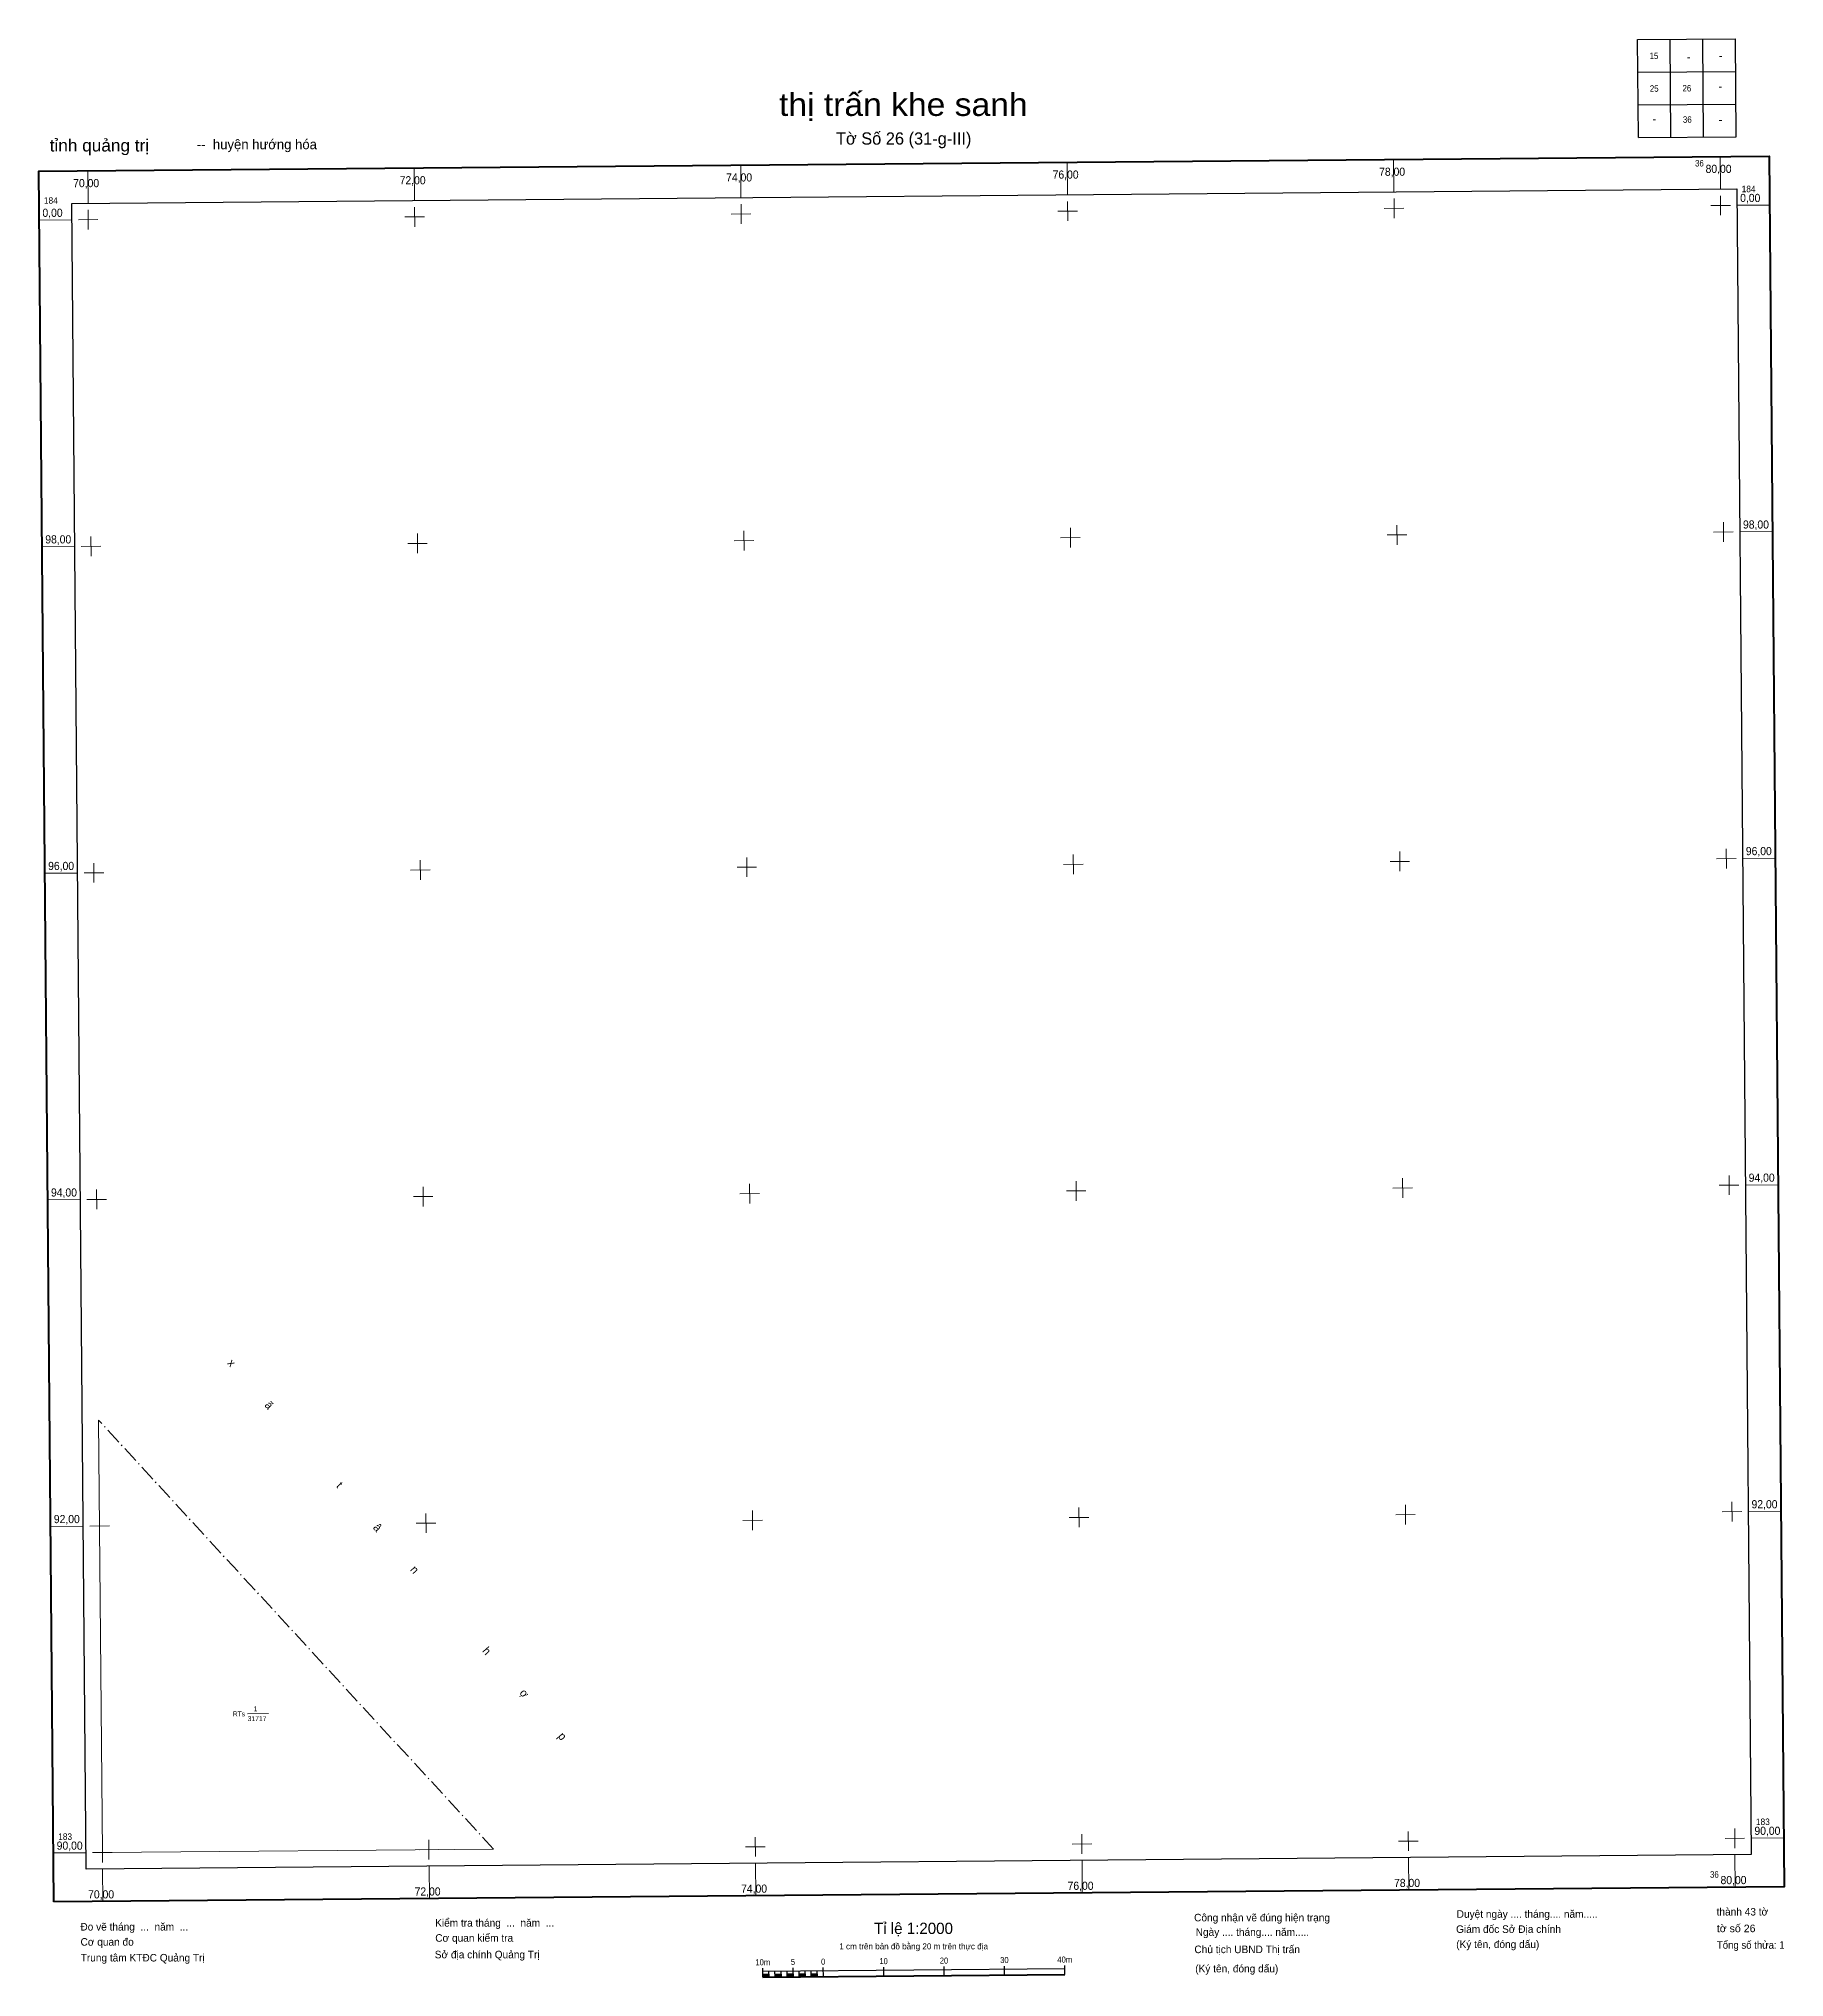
# Model space of a CAD drawing. Header units: metres. Extents: x 553529 to 554597, y 1838441 to 1839628.
import ezdxf
from ezdxf.enums import TextEntityAlignment as Align

# ---------------------------------------------------------------- set-up
doc = ezdxf.new("R2010")
doc.units = ezdxf.units.M
doc.header["$LTSCALE"] = 2
doc.linetypes.add('DOT_DASHED', pattern=[7.7, 5, -1.2, 0.3, -1.2])
for name, color, linetype, lineweight in [('10', 7, 'DOT_DASHED', 25), ('13', 7, 'Continuous', 13), ('62', 7, 'Continuous', 13)]:
    doc.layers.add(name, color=color, linetype=linetype, lineweight=lineweight)

msp = doc.modelspace()

# ---------------------------------------------------------------- hatches: boundary and pattern name
at = {"layer": '62'}
for points in [[(553972.04, 1838440.74), (553972.02, 1838442.59), (553975.72, 1838442.62), (553975.73, 1838440.77)], [(553979.43, 1838440.8), (553979.42, 1838442.65), (553983.12, 1838442.68), (553983.13, 1838440.83)], [(553986.83, 1838440.87), (553986.82, 1838442.72), (553990.51, 1838442.75), (553990.53, 1838440.9)], [(553994.23, 1838440.93), (553994.21, 1838442.78), (553997.91, 1838442.81), (553997.93, 1838440.96)], [(554001.63, 1838441), (554001.61, 1838442.84), (554005.31, 1838442.88), (554005.33, 1838441.03)]]:
    msp.add_hatch(color=256, dxfattribs=at).paths.add_polyline_path(points)

# ---------------------------------------------------------------- linework, layer by layer
at = {"layer": '10'}
msp.add_line((553807.04, 1838519.16), (553565.21, 1838781.74), dxfattribs=at)
at = {"layer": '10', "linetype": 'Continuous', "lineweight": 13}
msp.add_lwpolyline([(553565.21, 1838781.74), (553567.52, 1838517.06), (553807.04, 1838519.16)], dxfattribs=at)
at = {"layer": '13'}
msp.add_line((553656.43, 1838602.06), (553669.17, 1838602.17), dxfattribs=at)
at = {"layer": '62', "lineweight": 25}
for p, q in [((554507.6, 1839627.03), (554567.58, 1839627.55)), ((554508.13, 1839567.05), (554507.6, 1839627.03)), ((554528.12, 1839567.22), (554527.6, 1839627.2)), ((554548.12, 1839567.4), (554547.59, 1839627.38)), ((554507.78, 1839607.03), (554567.76, 1839607.56)), ((554507.95, 1839587.04), (554567.93, 1839587.56)), ((553972.04, 1838440.74), (553971.99, 1838446.28)), ((553972, 1838444.44), (554156.95, 1838446.05)), ((553972.04, 1838440.74), (553972, 1838444.44)), ((553975.73, 1838440.77), (553975.7, 1838444.47)), ((553979.43, 1838440.8), (553979.4, 1838444.5)), ((553983.13, 1838440.83), (553983.1, 1838444.53)), ((553986.83, 1838440.87), (553986.8, 1838444.56)), ((553990.53, 1838440.9), (553990.48, 1838446.45)), ((553990.53, 1838440.9), (553990.5, 1838444.6)), ((553994.23, 1838440.93), (553994.2, 1838444.63)), ((553997.93, 1838440.96), (553997.9, 1838444.66)), ((554001.63, 1838441), (554001.59, 1838444.69)), ((554005.33, 1838441.03), (554005.29, 1838444.73)), ((554009.02, 1838441.06), (554008.98, 1838446.61)), ((554046.01, 1838441.38), (554045.96, 1838446.93)), ((554083, 1838441.71), (554082.95, 1838447.25)), ((554119.99, 1838442.03), (554119.94, 1838447.58)), ((554156.98, 1838442.35), (554156.93, 1838447.9))]:
    msp.add_line(p, q, dxfattribs=at)
at = {"layer": '62'}
for p, q in [((554538.21, 1839615.86), (554539.71, 1839615.87)), ((554557.81, 1839616.7), (554559.31, 1839616.71)), ((554557.53, 1839598.01), (554559.02, 1839598.02)), ((554517.16, 1839577.86), (554518.66, 1839577.88)), ((554557.7, 1839577.55), (554559.2, 1839577.56)), ((553558.7, 1839526.75), (553558.52, 1839546.75)), ((553758.64, 1839528.5), (553758.46, 1839548.49)), ((553958.57, 1839530.25), (553958.4, 1839550.24)), ((554158.51, 1839532), (554158.34, 1839551.99)), ((554358.45, 1839533.74), (554358.28, 1839553.74)), ((554558.39, 1839535.49), (554558.22, 1839555.49)), ((553558.84, 1839510.76), (553558.73, 1839522.75)), ((553758.78, 1839512.51), (553758.67, 1839524.5)), ((553952.66, 1839520.2), (553964.66, 1839520.3)), ((553958.71, 1839514.25), (553958.61, 1839526.25)), ((554152.6, 1839521.95), (554164.6, 1839522.05)), ((554158.65, 1839516), (554158.55, 1839528)), ((554352.54, 1839523.7), (554364.54, 1839523.8)), ((554358.59, 1839517.75), (554358.49, 1839529.75)), ((554552.48, 1839525.44), (554564.48, 1839525.55)), ((554558.53, 1839519.5), (554558.43, 1839531.49)), ((554568.48, 1839525.58), (554588.47, 1839525.76)), ((553528.79, 1839516.49), (553548.79, 1839516.67)), ((553552.79, 1839516.7), (553564.78, 1839516.81)), ((553752.73, 1839518.45), (553764.72, 1839518.56)), ((554560.28, 1839319.56), (554560.17, 1839331.55)), ((553560.59, 1839310.82), (553560.48, 1839322.82)), ((553754.47, 1839318.51), (553766.47, 1839318.62)), ((553760.52, 1839312.57), (553760.42, 1839324.56)), ((553954.41, 1839320.26), (553966.41, 1839320.37)), ((553960.46, 1839314.31), (553960.36, 1839326.31)), ((554154.35, 1839322.01), (554166.35, 1839322.11)), ((554160.4, 1839316.06), (554160.3, 1839328.06)), ((554354.29, 1839323.76), (554366.29, 1839323.86)), ((554360.34, 1839317.81), (554360.24, 1839329.81)), ((554554.23, 1839325.5), (554566.23, 1839325.61)), ((554570.22, 1839325.64), (554590.22, 1839325.82)), ((553530.54, 1839316.56), (553550.54, 1839316.73)), ((553554.53, 1839316.77), (553566.53, 1839316.87)), ((554362.09, 1839117.87), (554361.98, 1839129.87)), ((554562.03, 1839119.62), (554561.92, 1839131.62)), ((553532.29, 1839116.62), (553552.28, 1839116.79)), ((553556.28, 1839116.83), (553568.28, 1839116.93)), ((553562.33, 1839110.88), (553562.23, 1839122.88)), ((553756.22, 1839118.57), (553768.22, 1839118.68)), ((553762.27, 1839112.63), (553762.17, 1839124.62)), ((553956.16, 1839120.32), (553968.16, 1839120.43)), ((553962.21, 1839114.38), (553962.11, 1839126.37)), ((554156.1, 1839122.07), (554168.09, 1839122.17)), ((554162.15, 1839116.12), (554162.04, 1839128.12)), ((554356.04, 1839123.82), (554368.03, 1839123.92)), ((554555.98, 1839125.56), (554567.97, 1839125.67)), ((554571.97, 1839125.7), (554591.97, 1839125.88)), ((554163.9, 1838916.18), (554163.79, 1838928.18)), ((554363.84, 1838917.93), (554363.73, 1838929.93)), ((554563.77, 1838919.68), (554563.67, 1838931.68)), ((553534.04, 1838916.68), (553554.03, 1838916.85)), ((553558.03, 1838916.89), (553570.03, 1838916.99)), ((553564.08, 1838910.94), (553563.98, 1838922.94)), ((553757.97, 1838918.64), (553769.96, 1838918.74)), ((553764.02, 1838912.69), (553763.91, 1838924.69)), ((553957.91, 1838920.38), (553969.9, 1838920.49)), ((553963.96, 1838914.44), (553963.85, 1838926.43)), ((554157.85, 1838922.13), (554169.84, 1838922.24)), ((554357.78, 1838923.88), (554369.78, 1838923.98)), ((554557.72, 1838925.63), (554569.72, 1838925.73)), ((554573.72, 1838925.76), (554593.71, 1838925.94)), ((553765.77, 1838712.75), (553765.66, 1838724.75)), ((553965.7, 1838714.5), (553965.6, 1838726.49)), ((554165.64, 1838716.25), (554165.54, 1838728.24)), ((554365.58, 1838717.99), (554365.48, 1838729.99)), ((554559.47, 1838725.69), (554571.47, 1838725.79)), ((554565.52, 1838719.74), (554565.42, 1838731.74)), ((554575.47, 1838725.83), (554595.46, 1838726)), ((553535.78, 1838716.74), (553555.78, 1838716.91)), ((553559.78, 1838716.95), (553571.77, 1838717.05)), ((553565.83, 1838711), (553565.72, 1838723)), ((553759.72, 1838718.7), (553771.71, 1838718.8)), ((553959.65, 1838720.44), (553971.65, 1838720.55)), ((554159.59, 1838722.19), (554171.59, 1838722.3)), ((554359.53, 1838723.94), (554371.53, 1838724.04)), ((553567.57, 1838511.07), (553567.47, 1838523.06)), ((553767.51, 1838512.81), (553767.41, 1838524.81)), ((553967.45, 1838514.56), (553967.35, 1838526.56)), ((554167.39, 1838516.31), (554167.29, 1838528.3)), ((554361.28, 1838524), (554373.28, 1838524.1)), ((554367.33, 1838518.05), (554367.22, 1838530.05)), ((554561.22, 1838525.75), (554573.21, 1838525.85)), ((554567.27, 1838519.8), (554567.16, 1838531.8)), ((554577.21, 1838525.89), (554597.21, 1838526.06)), ((553537.53, 1838516.8), (553557.53, 1838516.98)), ((553561.52, 1838517.01), (553573.52, 1838517.12)), ((553761.46, 1838518.76), (553773.46, 1838518.86)), ((553961.4, 1838520.51), (553973.4, 1838520.61)), ((554161.34, 1838522.25), (554173.34, 1838522.36)), ((554167.6, 1838492.31), (554167.43, 1838512.31)), ((554367.54, 1838494.06), (554367.36, 1838514.05)), ((554567.48, 1838495.81), (554567.3, 1838515.8)), ((553567.78, 1838487.07), (553567.61, 1838507.07)), ((553767.72, 1838488.82), (553767.55, 1838508.81)), ((553967.66, 1838490.57), (553967.49, 1838510.56))]:
    msp.add_line(p, q, dxfattribs=at)
at = {"layer": '62', "lineweight": 40}
msp.add_line((553972.04, 1838440.74), (554156.98, 1838442.35), dxfattribs=at)
at = {"layer": '62', "lineweight": 25}
msp.add_lwpolyline([(554508.13, 1839567.05), (554568.11, 1839567.57), (554567.58, 1839627.55)], dxfattribs=at)
at = {"layer": '62', "lineweight": 40}
msp.add_lwpolyline([(553537.79, 1838486.81), (553528.53, 1839546.48), (554588.21, 1839555.75), (554597.47, 1838496.07)], close=True, dxfattribs=at)
at = {"layer": '62', "lineweight": 25}
for points in [[(553557.61, 1838506.98), (553548.7, 1839526.67), (554568.39, 1839535.58), (554577.3, 1838515.89)], [(553972.04, 1838440.74), (553972.02, 1838442.59), (553975.72, 1838442.62), (553975.73, 1838440.77)], [(553979.43, 1838440.8), (553979.42, 1838442.65), (553983.12, 1838442.68), (553983.13, 1838440.83)], [(553986.83, 1838440.87), (553986.82, 1838442.72), (553990.51, 1838442.75), (553990.53, 1838440.9)], [(553994.23, 1838440.93), (553994.21, 1838442.78), (553997.91, 1838442.81), (553997.93, 1838440.96)], [(554001.63, 1838441), (554001.61, 1838442.84), (554005.31, 1838442.88), (554005.33, 1838441.03)]]:
    msp.add_lwpolyline(points, close=True, dxfattribs=at)

# ---------------------------------------------------------------- texts
at = {"layer": '10'}
for s, p in [('x', (553644.777, 1838815.23)), ('ã', (553667.712, 1838789.366)), ('t', (553710.955, 1838740.566)), ('â', (553734.132, 1838714.406)), ('n', (553756.922, 1838688.706)), ('h', (553801.042, 1838638.916)), ('ợ', (553824.062, 1838612.926)), ('p', (553847.342, 1838586.676))]:
    msp.add_text(s, height=5, rotation=311.048, dxfattribs=at).set_placement(p, align=Align.CENTER)
at = {"layer": '13'}
for s, width, p in [('1', 0.85, (553660.16, 1838603.59)), ('RTs', 0.8, (553647.44, 1838600.48))]:
    msp.add_text(s, height=3, dxfattribs=dict(at, width=width)).set_placement(p)
msp.add_text('31717', height=3, dxfattribs=at).set_placement((553656.47, 1838597.56))
at = {"layer": '62'}
for s, height, width, p in [('15', 4, 0.9, (554517.675, 1839615.11)), ('thị trấn khe sanh', 14, 1.1, (554057.985, 1839580.31)), ('25', 4, 0.9, (554517.845, 1839595.1)), ('26', 4, 0.9, (554537.84, 1839595.28)), ('36', 4, 0.9, (554538.12, 1839576.09)), ('10m', 3.7, 0.95, (553971.91, 1838448.09)), ('5', 3.7, 0.85, (553990.415, 1838448.28)), ('0', 3.7, 0.85, (554008.9, 1838448.45)), ('10', 3.7, 0.9, (554045.905, 1838448.76)), ('20', 3.7, 0.9, (554082.9, 1838449.08)), ('30', 3.7, 0.9, (554119.89, 1838449.4)), ('40m', 3.7, 0.95, (554156.86, 1838449.71))]:
    msp.add_text(s, height=height, dxfattribs=dict(at, width=width)).set_placement(p, align=Align.CENTER)
for s, height, p in [('Tờ Số 26 (31-g-III)', 7.5, (554058.2, 1839562.74)), ('Tỉ lệ 1:2000', 6.92, (554064.215, 1838467.21)), ('1 cm trên bản đồ bằng 20 m trên thực địa', 3.7, (554064.31, 1838457.8))]:
    msp.add_text(s, height=height, dxfattribs=at).set_placement(p, align=Align.CENTER)
for s, height, width, p in [('tỉnh quảng trị ', 7.5, 1.05, (553535.22, 1839558.54)), ('74,00', 5, 0.95, (553949.49, 1839540.17)), ('76,00', 5, 0.95, (554149.43, 1839541.91)), ('78,00', 5, 0.95, (554349.37, 1839543.66)), ('80,00', 5, 0.95, (554549.31, 1839545.41)), ('70,00', 5, 0.95, (553549.61, 1839536.67)), ('72,00', 5, 0.95, (553749.55, 1839538.42)), ('0,00', 5, 0.95, (554570.46, 1839527.6)), ('184', 4, 0.95, (554571.41, 1839533.61)), ('0,00', 5, 0.95, (553530.78, 1839518.51)), ('184', 4, 0.95, (553531.71, 1839526.52)), ('98,00', 5, 0.95, (554572.21, 1839327.66)), ('98,00', 5, 0.95, (553532.52, 1839318.57)), ('96,00', 5, 0.95, (554573.95, 1839127.72)), ('96,00', 5, 0.95, (553534.27, 1839118.63)), ('94,00', 5, 0.95, (554575.7, 1838927.78)), ('94,00', 5, 0.95, (553536.02, 1838918.7)), ('92,00', 5, 0.95, (554577.45, 1838727.84)), ('92,00', 5, 0.95, (553537.77, 1838718.76)), ('183', 4, 0.95, (554580.14, 1838533.91)), ('90,00', 5, 0.95, (553539.51, 1838518.82)), ('183', 4, 0.95, (553540.46, 1838524.83)), ('90,00', 5, 0.95, (554579.2, 1838527.9)), ('76,00', 5, 0.95, (554158.59, 1838494.23)), ('78,00', 5, 0.95, (554358.52, 1838495.98)), ('80,00', 5, 0.95, (554558.46, 1838497.73)), ('70,00', 5, 0.95, (553558.77, 1838488.99)), ('72,00', 5, 0.95, (553758.71, 1838490.74)), ('74,00', 5, 0.95, (553958.65, 1838492.49)), ('tờ số 26', 4.62, 1.05, (554556.15, 1838468.32)), ('Tổng số thửa: 1', 4.62, 0.95, (554556.24, 1838458.18))]:
    msp.add_text(s, height=height, dxfattribs=dict(at, width=width)).set_placement(p)
for s, height, p in [('   --  huyện hướng hóa', 6, (553618.67, 1839559.92)), ('Kiểm tra tháng  ...  năm  ...', 4.625, (553771.28, 1838471.72)), ('Công nhận vẽ đúng hiện trạng', 4.625, (554236.08, 1838474.95)), ('Duyệt ngày .... tháng.... năm.....', 4.625, (554396.86, 1838477.13)), ('thành 43 tờ', 4.625, (554556.06, 1838478.52)), ('Đo vẽ tháng  ...  năm  ...', 4.625, (553554.03, 1838469.32)), ('Cơ quan đo', 4.625, (553554.11, 1838460.07)), ('Cơ quan kiểm tra', 4.625, (553771.36, 1838462.47)), ('Ngày .... tháng.... năm.....', 4.625, (554237.04, 1838466.08)), ('Giám đốc Sở Địa chính', 4.625, (554396.5, 1838467.88)), ('(Ký tên, đóng dấu) ', 4.625, (554396.58, 1838458.63)), ('Trung tâm KTĐC Quảng Trị', 4.625, (553554.2, 1838450.38)), ('Sở địa chính Quảng Trị', 4.625, (553771.04, 1838452.33)), ('Chủ tịch UBND Thị trấn', 4.625, (554236.25, 1838455.49)), ('(Ký tên, đóng dấu) ', 4.625, (554236.76, 1838443.73))]:
    msp.add_text(s, height=height, dxfattribs=at).set_placement(p)
at = {"layer": '62', "width": 0.9}
for p in [(554548.2, 1839549.35), (554557.36, 1838501.67)]:
    msp.add_text('36', height=4, dxfattribs=at).set_placement(p, align=Align.RIGHT)

doc.saveas('drawing.dxf')
